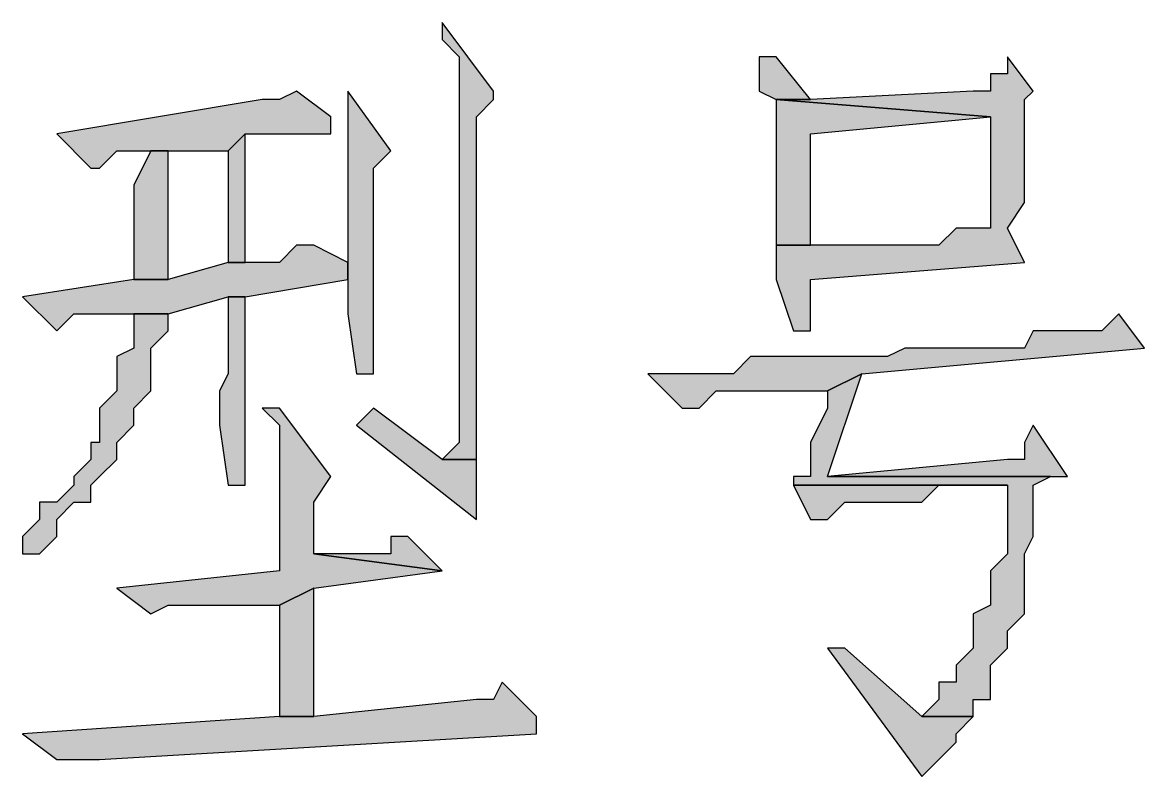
# Model space of a CAD drawing. Extents: x 457 to 4918, y -67 to 391.
# Drawn here: x 3509.61 to 3515.54, y 90.18 to 94.16 of the extents above; entities that cross this region are included whole.
import ezdxf

# ---------------------------------------------------------------- set-up
doc = ezdxf.new("R2010")
doc.units = 0
doc.header["$LTSCALE"] = 40
doc.header["$MEASUREMENT"] = 0
doc.layers.add('at_Entity', color=7, linetype='CONTINUOUS')
doc.layers.add('at_Solid', color=7, linetype='CONTINUOUS')

msp = doc.modelspace()

# ---------------------------------------------------------------- hatches: boundary and pattern name
at = {"layer": 'at_Solid'}
for points in [[(3511.8286, 94.158), (3511.8286, 94.0676), (3511.9191, 93.9772), (3511.9191, 91.9432), (3511.8286, 91.8528), (3512.0095, 91.8528), (3512.0095, 91.9432), (3512.0095, 93.6608), (3512.0999, 93.7512), (3512.0999, 93.7964)], [(3513.5915, 93.9772), (3513.5011, 93.9772), (3513.5011, 93.7964), (3513.5915, 93.7512), (3513.7723, 93.7512)], [(3514.812, 93.9772), (3514.812, 93.8868), (3514.7215, 93.8868), (3514.7215, 93.7964), (3514.6311, 93.7964), (3513.7723, 93.7512), (3513.5915, 93.7512), (3514.7215, 93.6608), (3514.7215, 93.0732), (3514.6311, 93.0732), (3514.5407, 93.0732), (3514.4503, 92.9828), (3513.5915, 92.9828), (3513.5915, 92.802), (3513.6819, 92.5308), (3513.7723, 92.5308), (3513.7723, 92.6212), (3513.7723, 92.802), (3514.9024, 92.8924), (3514.812, 93.0732), (3514.9024, 93.2088), (3514.9024, 93.7512), (3514.9476, 93.7964)], [(3511.0602, 93.7964), (3510.9698, 93.7512), (3510.8794, 93.7512), (3509.7946, 93.5704), (3509.9754, 93.3896), (3510.0206, 93.3896), (3510.111, 93.48), (3510.6986, 93.48), (3510.789, 93.5704), (3511.241, 93.5704), (3511.241, 93.6608)], [(3511.3314, 93.7964), (3511.3314, 92.6212), (3511.3766, 92.3048), (3511.467, 92.3048), (3511.467, 92.7116), (3511.467, 93.3896), (3511.5574, 93.48)], [(3513.5915, 93.7512), (3513.5915, 92.9828), (3513.7723, 92.9828), (3513.7723, 93.5704), (3514.7215, 93.6608)], [(3510.789, 93.5704), (3510.6986, 93.48), (3510.6986, 92.8924), (3510.789, 92.8924)], [(3510.3822, 93.48), (3510.2918, 93.48), (3510.2014, 93.2992), (3510.2014, 92.802), (3510.3822, 92.802)], [(3511.1506, 92.9828), (3511.0602, 92.9828), (3510.9698, 92.8924), (3510.6986, 92.8924), (3510.3822, 92.802), (3510.2014, 92.802), (3509.6138, 92.7116), (3509.7946, 92.5308), (3509.885, 92.6212), (3510.3822, 92.6212), (3510.6986, 92.7116), (3510.789, 92.7116), (3511.3314, 92.802), (3511.3314, 92.8924)], [(3510.789, 92.7116), (3510.6986, 92.7116), (3510.6986, 92.6212), (3510.6986, 92.3048), (3510.6534, 92.2144), (3510.6534, 92.0336), (3510.6986, 91.7172), (3510.789, 91.7172), (3510.789, 92.3048)], [(3510.3822, 92.6212), (3510.2014, 92.6212), (3510.2014, 92.5308), (3510.2014, 92.4404), (3510.111, 92.3952), (3510.111, 92.2144), (3510.0206, 92.124), (3510.0206, 91.9432), (3509.9754, 91.9432), (3509.9754, 91.8528), (3509.885, 91.7624), (3509.885, 91.7172), (3509.7946, 91.6268), (3509.7042, 91.6268), (3509.7042, 91.5364), (3509.6138, 91.446), (3509.6138, 91.3555), (3509.7042, 91.3555), (3509.7946, 91.446), (3509.7946, 91.5364), (3509.885, 91.6268), (3509.9754, 91.6268), (3509.9754, 91.7172), (3510.0206, 91.7624), (3510.111, 91.8528), (3510.111, 91.9432), (3510.2014, 92.0336), (3510.2014, 92.124), (3510.2918, 92.2144), (3510.2918, 92.4404), (3510.3822, 92.5308)], [(3515.3996, 92.6212), (3515.3092, 92.5308), (3514.9476, 92.5308), (3514.9024, 92.4404), (3514.2695, 92.4404), (3514.1791, 92.3952), (3513.4559, 92.3952), (3513.3655, 92.3048), (3512.9135, 92.3048), (3513.0943, 92.124), (3513.1847, 92.124), (3513.2751, 92.2144), (3513.8627, 92.2144), (3514.0435, 92.3048), (3515.5352, 92.4404)], [(3514.0435, 92.3048), (3513.8627, 92.2144), (3513.8627, 92.124), (3513.7723, 91.9432), (3513.7723, 91.7624), (3513.6819, 91.7624), (3513.6819, 91.7172), (3514.812, 91.7172), (3514.812, 91.3555), (3514.7215, 91.2651), (3514.7215, 91.0843), (3514.6311, 91.0391), (3514.6311, 90.8583), (3514.5407, 90.7679), (3514.5407, 90.6775), (3514.4503, 90.6775), (3514.4503, 90.5871), (3514.3599, 90.4967), (3514.6311, 90.4967), (3514.6311, 90.5871), (3514.7215, 90.5871), (3514.7215, 90.6775), (3514.7215, 90.7679), (3514.812, 90.8583), (3514.812, 90.9487), (3514.9024, 91.0391), (3514.9024, 91.3555), (3514.9476, 91.446), (3514.9476, 91.7172), (3515.038, 91.7624), (3513.8627, 91.7624)], [(3510.9698, 92.124), (3510.8794, 92.124), (3510.9698, 92.0336), (3510.9698, 91.2651), (3510.111, 91.1747), (3510.2918, 91.0391), (3510.3822, 91.0843), (3510.9698, 91.0843), (3511.1506, 91.1747), (3511.8286, 91.2651), (3511.1506, 91.3555), (3511.1506, 91.6268), (3511.241, 91.7624)], [(3511.467, 92.124), (3511.3766, 92.0336), (3512.0095, 91.5364), (3512.0095, 91.8528), (3511.8286, 91.8528)], [(3514.9476, 92.0336), (3514.9024, 91.9432), (3514.9024, 91.8528), (3514.812, 91.8528), (3513.8627, 91.7624), (3515.1284, 91.7624)], [(3513.6819, 91.7172), (3513.7723, 91.5364), (3513.8627, 91.5364), (3513.9531, 91.6268), (3514.3599, 91.6268), (3514.4503, 91.7172), (3514.812, 91.7172)], [(3511.6478, 91.446), (3511.5574, 91.446), (3511.5574, 91.3555), (3511.1506, 91.3555), (3511.8286, 91.2651)], [(3511.1506, 91.1747), (3510.9698, 91.0843), (3510.9698, 90.4967), (3511.1506, 90.4967)], [(3513.9531, 90.8583), (3513.8627, 90.8583), (3514.3599, 90.1803), (3514.4503, 90.2707), (3514.5407, 90.3611), (3514.5407, 90.4063), (3514.6311, 90.4967), (3514.3599, 90.4967)], [(3512.1451, 90.6775), (3512.0999, 90.5871), (3512.0095, 90.5871), (3511.1506, 90.4967), (3510.9698, 90.4967), (3509.6138, 90.4063), (3509.7946, 90.2707), (3510.0206, 90.2707), (3512.3259, 90.4063), (3512.3259, 90.4967)]]:
    msp.add_hatch(color=0, dxfattribs=at).paths.add_polyline_path(points)

# ---------------------------------------------------------------- linework, layer by layer
at = {"layer": 'at_Entity', "color": 0, "lineweight": 20}
for p, q in [((3511.8286, 94.158), (3511.8286, 94.0676)), ((3512.0999, 93.7964), (3511.8286, 94.158)), ((3511.8286, 94.0676), (3511.9191, 93.9772)), ((3511.9191, 93.9772), (3511.9191, 91.9432)), ((3513.5915, 93.9772), (3513.5011, 93.9772)), ((3513.5011, 93.9772), (3513.5011, 93.7964)), ((3513.7723, 93.7512), (3513.5915, 93.9772)), ((3514.812, 93.9772), (3514.812, 93.8868)), ((3514.9476, 93.7964), (3514.812, 93.9772)), ((3514.812, 93.8868), (3514.7215, 93.8868)), ((3514.7215, 93.8868), (3514.7215, 93.7964)), ((3511.0602, 93.7964), (3510.9698, 93.7512)), ((3511.241, 93.6608), (3511.0602, 93.7964)), ((3511.3314, 93.7964), (3511.3314, 92.6212)), ((3511.5574, 93.48), (3511.3314, 93.7964)), ((3512.0999, 93.7512), (3512.0999, 93.7964)), ((3513.5011, 93.7964), (3513.5915, 93.7512)), ((3514.6311, 93.7964), (3513.7723, 93.7512)), ((3514.7215, 93.7964), (3514.6311, 93.7964)), ((3514.9024, 93.7512), (3514.9476, 93.7964)), ((3510.8794, 93.7512), (3509.7946, 93.5704)), ((3510.9698, 93.7512), (3510.8794, 93.7512)), ((3512.0095, 93.6608), (3512.0999, 93.7512)), ((3513.5915, 93.7512), (3513.5915, 92.9828)), ((3514.7215, 93.6608), (3513.5915, 93.7512)), ((3513.5915, 93.7512), (3513.7723, 93.7512)), ((3513.7723, 93.7512), (3513.5915, 93.7512)), ((3513.5915, 93.7512), (3514.7215, 93.6608)), ((3514.9024, 93.2088), (3514.9024, 93.7512)), ((3511.241, 93.5704), (3511.241, 93.6608)), ((3512.0095, 91.9432), (3512.0095, 93.6608)), ((3513.7723, 93.5704), (3514.7215, 93.6608)), ((3514.7215, 93.6608), (3514.7215, 93.0732)), ((3509.7946, 93.5704), (3509.9754, 93.3896)), ((3510.789, 93.5704), (3510.6986, 93.48)), ((3510.6986, 93.48), (3510.789, 93.5704)), ((3510.789, 92.8924), (3510.789, 93.5704)), ((3510.789, 93.5704), (3511.241, 93.5704)), ((3513.7723, 92.9828), (3513.7723, 93.5704)), ((3510.0206, 93.3896), (3510.111, 93.48)), ((3510.111, 93.48), (3510.6986, 93.48)), ((3510.2918, 93.48), (3510.2014, 93.2992)), ((3510.3822, 93.48), (3510.2918, 93.48)), ((3510.3822, 92.802), (3510.3822, 93.48)), ((3510.6986, 93.48), (3510.6986, 92.8924)), ((3511.467, 93.3896), (3511.5574, 93.48)), ((3509.9754, 93.3896), (3510.0206, 93.3896)), ((3511.467, 92.7116), (3511.467, 93.3896)), ((3510.2014, 93.2992), (3510.2014, 92.802)), ((3514.812, 93.0732), (3514.9024, 93.2088)), ((3514.5407, 93.0732), (3514.4503, 92.9828)), ((3514.6311, 93.0732), (3514.5407, 93.0732)), ((3514.7215, 93.0732), (3514.6311, 93.0732)), ((3514.9024, 92.8924), (3514.812, 93.0732)), ((3511.0602, 92.9828), (3510.9698, 92.8924)), ((3511.1506, 92.9828), (3511.0602, 92.9828)), ((3511.3314, 92.8924), (3511.1506, 92.9828)), ((3513.5915, 92.9828), (3513.7723, 92.9828)), ((3514.4503, 92.9828), (3513.5915, 92.9828)), ((3513.5915, 92.9828), (3513.5915, 92.802)), ((3510.6986, 92.8924), (3510.3822, 92.802)), ((3510.9698, 92.8924), (3510.6986, 92.8924)), ((3510.6986, 92.8924), (3510.789, 92.8924)), ((3511.3314, 92.802), (3511.3314, 92.8924)), ((3513.7723, 92.802), (3514.9024, 92.8924)), ((3510.2014, 92.802), (3509.6138, 92.7116)), ((3510.3822, 92.802), (3510.2014, 92.802)), ((3510.2014, 92.802), (3510.3822, 92.802)), ((3510.789, 92.7116), (3511.3314, 92.802)), ((3513.5915, 92.802), (3513.6819, 92.5308)), ((3513.7723, 92.6212), (3513.7723, 92.802)), ((3509.6138, 92.7116), (3509.7946, 92.5308)), ((3510.3822, 92.6212), (3510.6986, 92.7116)), ((3510.789, 92.7116), (3510.6986, 92.7116)), ((3510.6986, 92.7116), (3510.6986, 92.6212)), ((3510.6986, 92.7116), (3510.789, 92.7116)), ((3510.789, 92.3048), (3510.789, 92.7116)), ((3511.467, 92.3048), (3511.467, 92.7116)), ((3509.7946, 92.5308), (3509.885, 92.6212)), ((3509.885, 92.6212), (3510.3822, 92.6212)), ((3510.3822, 92.6212), (3510.2014, 92.6212)), ((3510.2014, 92.6212), (3510.2014, 92.5308)), ((3510.3822, 92.5308), (3510.3822, 92.6212)), ((3510.6986, 92.6212), (3510.6986, 92.3048)), ((3511.3314, 92.6212), (3511.3766, 92.3048)), ((3513.7723, 92.5308), (3513.7723, 92.6212)), ((3515.3996, 92.6212), (3515.3092, 92.5308)), ((3515.5352, 92.4404), (3515.3996, 92.6212)), ((3510.2014, 92.5308), (3510.2014, 92.4404)), ((3510.2918, 92.4404), (3510.3822, 92.5308)), ((3513.6819, 92.5308), (3513.7723, 92.5308)), ((3514.9476, 92.5308), (3514.9024, 92.4404)), ((3515.3092, 92.5308), (3514.9476, 92.5308)), ((3510.2014, 92.4404), (3510.111, 92.3952)), ((3510.2918, 92.2144), (3510.2918, 92.4404)), ((3514.0435, 92.3048), (3515.5352, 92.4404)), ((3514.2695, 92.4404), (3514.1791, 92.3952)), ((3514.9024, 92.4404), (3514.2695, 92.4404)), ((3510.111, 92.3952), (3510.111, 92.2144)), ((3513.4559, 92.3952), (3513.3655, 92.3048)), ((3514.1791, 92.3952), (3513.4559, 92.3952)), ((3510.6986, 92.3048), (3510.6534, 92.2144)), ((3510.789, 91.7172), (3510.789, 92.3048)), ((3511.3766, 92.3048), (3511.467, 92.3048)), ((3513.3655, 92.3048), (3512.9135, 92.3048)), ((3512.9135, 92.3048), (3513.0943, 92.124)), ((3514.0435, 92.3048), (3513.8627, 92.2144)), ((3513.8627, 91.7624), (3514.0435, 92.3048)), ((3513.8627, 92.2144), (3514.0435, 92.3048)), ((3510.111, 92.2144), (3510.0206, 92.124)), ((3510.2014, 92.124), (3510.2918, 92.2144)), ((3510.6534, 92.2144), (3510.6534, 92.0336)), ((3513.1847, 92.124), (3513.2751, 92.2144)), ((3513.2751, 92.2144), (3513.8627, 92.2144)), ((3513.8627, 92.2144), (3513.8627, 92.124)), ((3510.0206, 92.124), (3510.0206, 91.9432)), ((3510.2014, 92.0336), (3510.2014, 92.124)), ((3510.9698, 92.124), (3510.8794, 92.124)), ((3510.8794, 92.124), (3510.9698, 92.0336)), ((3511.241, 91.7624), (3510.9698, 92.124)), ((3511.467, 92.124), (3511.3766, 92.0336)), ((3511.8286, 91.8528), (3511.467, 92.124)), ((3513.0943, 92.124), (3513.1847, 92.124)), ((3513.8627, 92.124), (3513.7723, 91.9432)), ((3510.111, 91.9432), (3510.2014, 92.0336)), ((3510.6534, 92.0336), (3510.6986, 91.7172)), ((3510.9698, 92.0336), (3510.9698, 91.2651)), ((3511.3766, 92.0336), (3512.0095, 91.5364)), ((3514.9476, 92.0336), (3514.9024, 91.9432)), ((3515.1284, 91.7624), (3514.9476, 92.0336)), ((3510.0206, 91.9432), (3509.9754, 91.9432)), ((3509.9754, 91.9432), (3509.9754, 91.8528)), ((3510.111, 91.8528), (3510.111, 91.9432)), ((3511.9191, 91.9432), (3511.8286, 91.8528)), ((3512.0095, 91.8528), (3512.0095, 91.9432)), ((3513.7723, 91.9432), (3513.7723, 91.7624)), ((3514.9024, 91.9432), (3514.9024, 91.8528)), ((3509.9754, 91.8528), (3509.885, 91.7624)), ((3510.0206, 91.7624), (3510.111, 91.8528)), ((3512.0095, 91.8528), (3511.8286, 91.8528)), ((3511.8286, 91.8528), (3512.0095, 91.8528)), ((3512.0095, 91.5364), (3512.0095, 91.8528)), ((3514.812, 91.8528), (3513.8627, 91.7624)), ((3514.9024, 91.8528), (3514.812, 91.8528)), ((3509.885, 91.7624), (3509.885, 91.7172)), ((3509.9754, 91.7172), (3510.0206, 91.7624)), ((3511.1506, 91.6268), (3511.241, 91.7624)), ((3513.7723, 91.7624), (3513.6819, 91.7624)), ((3513.6819, 91.7624), (3513.6819, 91.7172)), ((3513.8627, 91.7624), (3515.1284, 91.7624)), ((3515.038, 91.7624), (3513.8627, 91.7624)), ((3514.9476, 91.7172), (3515.038, 91.7624)), ((3509.885, 91.7172), (3509.7946, 91.6268)), ((3509.9754, 91.6268), (3509.9754, 91.7172)), ((3510.6986, 91.7172), (3510.789, 91.7172)), ((3513.6819, 91.7172), (3513.7723, 91.5364)), ((3514.812, 91.7172), (3513.6819, 91.7172)), ((3513.6819, 91.7172), (3514.812, 91.7172)), ((3514.3599, 91.6268), (3514.4503, 91.7172)), ((3514.4503, 91.7172), (3514.812, 91.7172)), ((3514.812, 91.7172), (3514.812, 91.3555)), ((3514.9476, 91.446), (3514.9476, 91.7172)), ((3509.7946, 91.6268), (3509.7042, 91.6268)), ((3509.7042, 91.6268), (3509.7042, 91.5364)), ((3509.7946, 91.5364), (3509.885, 91.6268)), ((3509.885, 91.6268), (3509.9754, 91.6268)), ((3511.1506, 91.3555), (3511.1506, 91.6268)), ((3513.8627, 91.5364), (3513.9531, 91.6268)), ((3513.9531, 91.6268), (3514.3599, 91.6268)), ((3509.7042, 91.5364), (3509.6138, 91.446)), ((3509.7946, 91.446), (3509.7946, 91.5364)), ((3513.7723, 91.5364), (3513.8627, 91.5364)), ((3509.6138, 91.446), (3509.6138, 91.3555)), ((3509.7042, 91.3555), (3509.7946, 91.446)), ((3511.6478, 91.446), (3511.5574, 91.446)), ((3511.5574, 91.446), (3511.5574, 91.3555)), ((3511.8286, 91.2651), (3511.6478, 91.446)), ((3514.9024, 91.3555), (3514.9476, 91.446)), ((3509.6138, 91.3555), (3509.7042, 91.3555)), ((3511.5574, 91.3555), (3511.1506, 91.3555)), ((3511.1506, 91.3555), (3511.8286, 91.2651)), ((3511.8286, 91.2651), (3511.1506, 91.3555)), ((3514.812, 91.3555), (3514.7215, 91.2651)), ((3514.9024, 91.0391), (3514.9024, 91.3555)), ((3510.9698, 91.2651), (3510.111, 91.1747)), ((3511.1506, 91.1747), (3511.8286, 91.2651)), ((3514.7215, 91.2651), (3514.7215, 91.0843)), ((3510.111, 91.1747), (3510.2918, 91.0391)), ((3511.1506, 91.1747), (3510.9698, 91.0843)), ((3510.9698, 91.0843), (3511.1506, 91.1747)), ((3511.1506, 90.4967), (3511.1506, 91.1747)), ((3510.2918, 91.0391), (3510.3822, 91.0843)), ((3510.3822, 91.0843), (3510.9698, 91.0843)), ((3510.9698, 91.0843), (3510.9698, 90.4967)), ((3514.7215, 91.0843), (3514.6311, 91.0391)), ((3514.6311, 91.0391), (3514.6311, 90.8583)), ((3514.812, 90.9487), (3514.9024, 91.0391)), ((3514.812, 90.8583), (3514.812, 90.9487)), ((3513.9531, 90.8583), (3513.8627, 90.8583)), ((3513.8627, 90.8583), (3514.3599, 90.1803)), ((3514.3599, 90.4967), (3513.9531, 90.8583)), ((3514.6311, 90.8583), (3514.5407, 90.7679)), ((3514.7215, 90.7679), (3514.812, 90.8583)), ((3514.5407, 90.7679), (3514.5407, 90.6775)), ((3514.7215, 90.6775), (3514.7215, 90.7679)), ((3512.1451, 90.6775), (3512.0999, 90.5871)), ((3512.3259, 90.4967), (3512.1451, 90.6775)), ((3514.5407, 90.6775), (3514.4503, 90.6775)), ((3514.4503, 90.6775), (3514.4503, 90.5871)), ((3514.7215, 90.5871), (3514.7215, 90.6775)), ((3512.0095, 90.5871), (3511.1506, 90.4967)), ((3512.0999, 90.5871), (3512.0095, 90.5871)), ((3514.4503, 90.5871), (3514.3599, 90.4967)), ((3514.6311, 90.4967), (3514.6311, 90.5871)), ((3514.6311, 90.5871), (3514.7215, 90.5871)), ((3510.9698, 90.4967), (3509.6138, 90.4063)), ((3511.1506, 90.4967), (3510.9698, 90.4967)), ((3510.9698, 90.4967), (3511.1506, 90.4967)), ((3512.3259, 90.4063), (3512.3259, 90.4967)), ((3514.6311, 90.4967), (3514.3599, 90.4967)), ((3514.3599, 90.4967), (3514.6311, 90.4967)), ((3514.5407, 90.4063), (3514.6311, 90.4967)), ((3509.6138, 90.4063), (3509.7946, 90.2707)), ((3510.0206, 90.2707), (3512.3259, 90.4063)), ((3514.4503, 90.2707), (3514.5407, 90.3611)), ((3514.5407, 90.3611), (3514.5407, 90.4063)), ((3509.7946, 90.2707), (3510.0206, 90.2707)), ((3514.3599, 90.1803), (3514.4503, 90.2707))]:
    msp.add_line(p, q, dxfattribs=at)
at = {"layer": 'at_Entity', "color": 0}
for points in [[(3511.8286, 94.158), (3511.8286, 94.0676), (3511.9191, 93.9772), (3511.9191, 91.9432), (3511.8286, 91.8528), (3512.0095, 91.8528), (3512.0095, 91.9432), (3512.0095, 93.6608), (3512.0999, 93.7512), (3512.0999, 93.7964), (3511.8286, 94.158), (3511.8286, 94.158), (3511.8286, 94.158)], [(3513.5915, 93.9772), (3513.5011, 93.9772), (3513.5011, 93.7964), (3513.5915, 93.7512), (3513.7723, 93.7512), (3513.5915, 93.9772), (3513.5915, 93.9772), (3513.5915, 93.9772)], [(3514.812, 93.9772), (3514.812, 93.8868), (3514.7215, 93.8868), (3514.7215, 93.7964), (3514.6311, 93.7964), (3513.7723, 93.7512), (3513.5915, 93.7512), (3514.7215, 93.6608), (3514.7215, 93.0732), (3514.6311, 93.0732), (3514.5407, 93.0732), (3514.4503, 92.9828), (3513.5915, 92.9828), (3513.5915, 92.802), (3513.6819, 92.5308), (3513.7723, 92.5308), (3513.7723, 92.6212), (3513.7723, 92.802), (3514.9024, 92.8924), (3514.812, 93.0732), (3514.9024, 93.2088), (3514.9024, 93.7512), (3514.9476, 93.7964), (3514.812, 93.9772), (3514.812, 93.9772), (3514.812, 93.9772)], [(3511.0602, 93.7964), (3510.9698, 93.7512), (3510.8794, 93.7512), (3509.7946, 93.5704), (3509.9754, 93.3896), (3510.0206, 93.3896), (3510.111, 93.48), (3510.6986, 93.48), (3510.789, 93.5704), (3511.241, 93.5704), (3511.241, 93.6608), (3511.0602, 93.7964), (3511.0602, 93.7964), (3511.0602, 93.7964)], [(3511.3314, 93.7964), (3511.3314, 92.6212), (3511.3766, 92.3048), (3511.467, 92.3048), (3511.467, 92.7116), (3511.467, 93.3896), (3511.5574, 93.48), (3511.3314, 93.7964), (3511.3314, 93.7964), (3511.3314, 93.7964)], [(3513.5915, 93.7512), (3513.5915, 92.9828), (3513.7723, 92.9828), (3513.7723, 93.5704), (3514.7215, 93.6608), (3513.5915, 93.7512), (3513.5915, 93.7512), (3513.5915, 93.7512)], [(3510.789, 93.5704), (3510.6986, 93.48), (3510.6986, 92.8924), (3510.789, 92.8924), (3510.789, 93.5704), (3510.789, 93.5704)], [(3510.3822, 93.48), (3510.2918, 93.48), (3510.2014, 93.2992), (3510.2014, 92.802), (3510.3822, 92.802), (3510.3822, 93.48), (3510.3822, 93.48)], [(3511.1506, 92.9828), (3511.0602, 92.9828), (3510.9698, 92.8924), (3510.6986, 92.8924), (3510.3822, 92.802), (3510.2014, 92.802), (3509.6138, 92.7116), (3509.7946, 92.5308), (3509.885, 92.6212), (3510.3822, 92.6212), (3510.6986, 92.7116), (3510.789, 92.7116), (3511.3314, 92.802), (3511.3314, 92.8924), (3511.1506, 92.9828), (3511.1506, 92.9828), (3511.1506, 92.9828)], [(3510.789, 92.7116), (3510.6986, 92.7116), (3510.6986, 92.6212), (3510.6986, 92.3048), (3510.6534, 92.2144), (3510.6534, 92.0336), (3510.6986, 91.7172), (3510.789, 91.7172), (3510.789, 92.3048), (3510.789, 92.7116), (3510.789, 92.7116)], [(3510.3822, 92.6212), (3510.2014, 92.6212), (3510.2014, 92.5308), (3510.2014, 92.4404), (3510.111, 92.3952), (3510.111, 92.2144), (3510.0206, 92.124), (3510.0206, 91.9432), (3509.9754, 91.9432), (3509.9754, 91.8528), (3509.885, 91.7624), (3509.885, 91.7172), (3509.7946, 91.6268), (3509.7042, 91.6268), (3509.7042, 91.5364), (3509.6138, 91.446), (3509.6138, 91.3555), (3509.7042, 91.3555), (3509.7946, 91.446), (3509.7946, 91.5364), (3509.885, 91.6268), (3509.9754, 91.6268), (3509.9754, 91.7172), (3510.0206, 91.7624), (3510.111, 91.8528), (3510.111, 91.9432), (3510.2014, 92.0336), (3510.2014, 92.124), (3510.2918, 92.2144), (3510.2918, 92.4404), (3510.3822, 92.5308), (3510.3822, 92.6212), (3510.3822, 92.6212)], [(3515.3996, 92.6212), (3515.3092, 92.5308), (3514.9476, 92.5308), (3514.9024, 92.4404), (3514.2695, 92.4404), (3514.1791, 92.3952), (3513.4559, 92.3952), (3513.3655, 92.3048), (3512.9135, 92.3048), (3513.0943, 92.124), (3513.1847, 92.124), (3513.2751, 92.2144), (3513.8627, 92.2144), (3514.0435, 92.3048), (3515.5352, 92.4404), (3515.3996, 92.6212), (3515.3996, 92.6212), (3515.3996, 92.6212)], [(3514.0435, 92.3048), (3513.8627, 92.2144), (3513.8627, 92.124), (3513.7723, 91.9432), (3513.7723, 91.7624), (3513.6819, 91.7624), (3513.6819, 91.7172), (3514.812, 91.7172), (3514.812, 91.3555), (3514.7215, 91.2651), (3514.7215, 91.0843), (3514.6311, 91.0391), (3514.6311, 90.8583), (3514.5407, 90.7679), (3514.5407, 90.6775), (3514.4503, 90.6775), (3514.4503, 90.5871), (3514.3599, 90.4967), (3514.6311, 90.4967), (3514.6311, 90.5871), (3514.7215, 90.5871), (3514.7215, 90.6775), (3514.7215, 90.7679), (3514.812, 90.8583), (3514.812, 90.9487), (3514.9024, 91.0391), (3514.9024, 91.3555), (3514.9476, 91.446), (3514.9476, 91.7172), (3515.038, 91.7624), (3513.8627, 91.7624), (3514.0435, 92.3048), (3514.0435, 92.3048), (3514.0435, 92.3048)], [(3510.9698, 92.124), (3510.8794, 92.124), (3510.9698, 92.0336), (3510.9698, 91.2651), (3510.111, 91.1747), (3510.2918, 91.0391), (3510.3822, 91.0843), (3510.9698, 91.0843), (3511.1506, 91.1747), (3511.8286, 91.2651), (3511.1506, 91.3555), (3511.1506, 91.6268), (3511.241, 91.7624), (3510.9698, 92.124), (3510.9698, 92.124), (3510.9698, 92.124)], [(3511.467, 92.124), (3511.3766, 92.0336), (3512.0095, 91.5364), (3512.0095, 91.8528), (3511.8286, 91.8528), (3511.467, 92.124), (3511.467, 92.124), (3511.467, 92.124)], [(3514.9476, 92.0336), (3514.9024, 91.9432), (3514.9024, 91.8528), (3514.812, 91.8528), (3513.8627, 91.7624), (3515.1284, 91.7624), (3514.9476, 92.0336), (3514.9476, 92.0336), (3514.9476, 92.0336)], [(3513.6819, 91.7172), (3513.7723, 91.5364), (3513.8627, 91.5364), (3513.9531, 91.6268), (3514.3599, 91.6268), (3514.4503, 91.7172), (3514.812, 91.7172), (3513.6819, 91.7172), (3513.6819, 91.7172), (3513.6819, 91.7172)], [(3511.6478, 91.446), (3511.5574, 91.446), (3511.5574, 91.3555), (3511.1506, 91.3555), (3511.8286, 91.2651), (3511.6478, 91.446), (3511.6478, 91.446), (3511.6478, 91.446)], [(3511.1506, 91.1747), (3510.9698, 91.0843), (3510.9698, 90.4967), (3511.1506, 90.4967), (3511.1506, 91.1747), (3511.1506, 91.1747)], [(3513.9531, 90.8583), (3513.8627, 90.8583), (3514.3599, 90.1803), (3514.4503, 90.2707), (3514.5407, 90.3611), (3514.5407, 90.4063), (3514.6311, 90.4967), (3514.3599, 90.4967), (3513.9531, 90.8583), (3513.9531, 90.8583), (3513.9531, 90.8583)], [(3512.1451, 90.6775), (3512.0999, 90.5871), (3512.0095, 90.5871), (3511.1506, 90.4967), (3510.9698, 90.4967), (3509.6138, 90.4063), (3509.7946, 90.2707), (3510.0206, 90.2707), (3512.3259, 90.4063), (3512.3259, 90.4967), (3512.1451, 90.6775), (3512.1451, 90.6775), (3512.1451, 90.6775)]]:
    msp.add_lwpolyline(points, dxfattribs=at)

doc.saveas('drawing.dxf')
